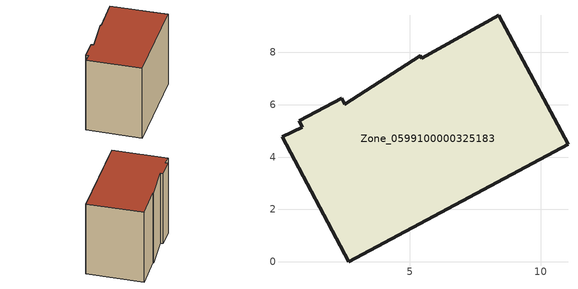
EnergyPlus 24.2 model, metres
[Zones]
Zone_0599100000325183
 floor ground (C_G): 0.88,5.14 0.77,5.38 2.39,6.25 2.51,6.01 5.4,7.87 5.46,7.77 8.39,9.42 11.04,4.49 2.67,0 0.11,4.77 z0
 wall outside (C_F): 2.39,6.25 0.77,5.38 0.88,5.14 0.11,4.77 2.67,0 11.04,4.49 8.39,9.42 5.46,7.77 5.4,7.87 2.51,6.01 2.39,6.25 z0:7.71
 roof outside (C_R): 0.77,5.38 0.88,5.14 0.11,4.77 2.67,0 11.04,4.49 8.39,9.42 5.46,7.77 5.4,7.87 2.51,6.01 2.39,6.25 z7.71
[BUILDING]
Pand.0599100000325183: North Axis=0; Terrain=City; Loads Convergence Tolerance Value=0.04; Temperature Convergence Tolerance Value=0.4; Solar Distribution=FullExterior; Maximum Number of Warmup Days=25; Minimum Number of Warmup Days=1
[Site:Location]
Rotterdam.The.Hague.AP_ZH_NLD Design_Conditions: Latitude=51.96; Longitude=4.45; Time Zone=1; Elevation=-4.5
[SITE:GROUNDTEMPERATURE:BUILDINGSURFACE]
18, 18, 18, 18, 18, 18, 18, 18, 18, 18, 18, 18
[MATERIAL] Thermal Absorptance=0.9; Solar Absorptance=0.7; Visible Absorptance=0.7
Name | Roughness | Thickness | Conductivity | Density | Specific Heat
G.TC.1975-1991 | MediumSmooth | 0.15 | 0.288461 | 540 | 1210
F.TC.1975-1991 | Rough | 0.3 | 0.230769 | 1920 | 840
R.TC.1975-1991 | MediumRough | 0.2 | 0.153846 | 1500 | 1000
[CONSTRUCTION]
C_G: G.TC.1975-1991
C_F: F.TC.1975-1991
C_R: R.TC.1975-1991
[ZONE]
Zone_0599100000325183: Type=1; Multiplier=1; Ceiling Height=Autocalculate; Volume=Autocalculate; Floor Area=autocalculate; Part of Total Floor Area=Yes
[ZONEINFILTRATION:DESIGNFLOWRATE]
Infil_Zone_0599100000325183: Zone or ZoneList or Space or SpaceList=Zone_0599100000325183; Schedule=AlwaysOn; Design Flow Rate Calculation Method=Flow/Area; Flow Rate per Floor Area=0.003; Constant Term Coefficient=1; Temperature Term Coefficient=0; Velocity Term Coefficient=0; Velocity Squared Term Coefficient=0
[HVACTEMPLATE:ZONE:IDEALLOADSAIRSYSTEM]
Zone_0599100000325183: Maximum Heating Supply Air Temperature=50; Minimum Cooling Supply Air Temperature=13; Maximum Heating Supply Air Humidity Ratio=0.0156; Minimum Cooling Supply Air Humidity Ratio=0.0077; Heating Limit=NoLimit; Cooling Limit=NoLimit; Dehumidification Control Type=ConstantSensibleHeatRatio; Cooling Sensible Heat Ratio=0.7; Dehumidification Setpoint=60; Humidification Control Type=None; Humidification Setpoint=30; Outdoor Air Method=None; Outdoor Air Flow Rate per Person=0.00944; Outdoor Air Flow Rate per Zone Floor Area=0; Outdoor Air Flow Rate per Zone=0; Demand Controlled Ventilation Type=None; Outdoor Air Economizer Type=NoEconomizer; Heat Recovery Type=None; Sensible Heat Recovery Effectiveness=0.7; Latent Heat Recovery Effectiveness=0.65
[ZONECONTROL:THERMOSTAT]
ThermostatControl_Zone_0599100000325183: Zone or ZoneList=Zone_0599100000325183; Control Type Schedule=DualSetpointControlType; Control 1=Thermostat_Zone_0599100000325183; Temperature Difference Between Cutout And Setpoint=0
[THERMOSTATSETPOINT:DUALSETPOINT]
Thermostat_Zone_0599100000325183: Heating Setpoint Temperature Schedule=HeatingSetpoint_Zone_0599100000325183; Cooling Setpoint Temperature Schedule=CoolingSetpoint_Zone_0599100000325183
[SCHEDULE:COMPACT]
HeatingSetpoint_Zone_0599100000325183: Through: 12/31, For: AllDays, Until: 24:00, 21
CoolingSetpoint_Zone_0599100000325183: Through: 12/31, For: AllDays, Until: 24:00, 24
DualSetpointControlType: Through: 12/31, For: AllDays, Until: 24:00, 4
AlwaysOn: Through: 12/31, For: AllDays, Until: 24:00, 1
